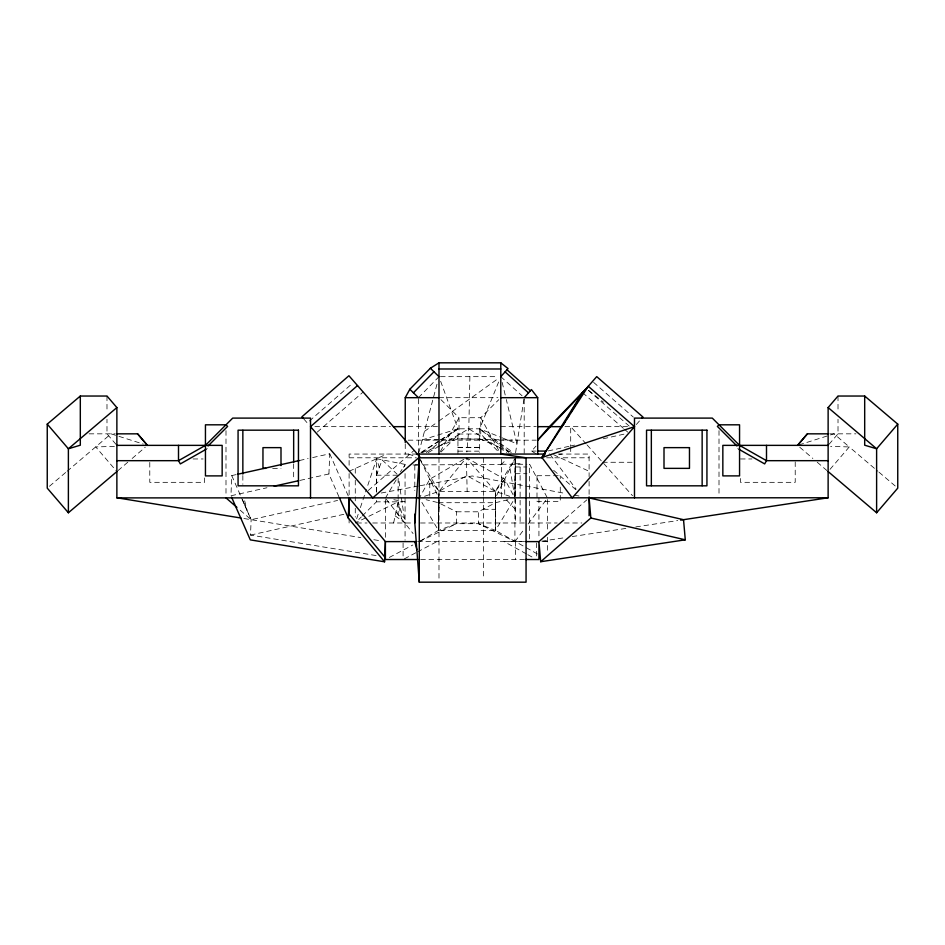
<?xml version="1.0" encoding="UTF-8"?>
<svg xmlns="http://www.w3.org/2000/svg" width="945" height="945" viewBox="0 0 945 945"><rect width="100%" height="100%" fill="white"/><g stroke="black" fill="none" stroke-linecap="round" stroke-linejoin="round"><path stroke-width="0.71" stroke-dasharray="4.72 3.54" d="M376.464 492.026L376.642 458.727L407.697 464.94M495.345 496.751L495.345 491.376L515.356 457.793L514.93 496.657L514.919 457.793M514.93 496.621L515.356 464.267M420.596 540.823L438.433 530.393L438.858 500.047M438.882 498.594L438.988 491.376L419.285 457.793M537.445 553.994L495.487 530.393L438.433 530.393L438.988 498.098M469.889 376.665L468.803 428.817L466.865 452.005M236.085 474.614L231.761 475.583L230.946 495.771L266.962 487.75M376.11 555.565L250.508 535.071L251.134 519.691L242.156 499.173L246.905 510.04L244.318 499.243M338.901 496.692L328.919 473.965L329.746 453.777L309.57 458.266M507.973 499.74L495.487 502.705L478.394 511.8L478.394 523.695L514.919 541.568L514.919 498.098L495.487 530.393L478.394 523.695L456.518 523.695L438.433 530.393L438.563 499.87M438.634 498.452L438.988 491.376L466.381 457.793L504.713 479.221L513.548 495.582M438.988 502.705L438.988 509.308M515.557 452.773L523.967 399.121M393.628 522.987L398.14 501.842L355.273 522.987L361.321 516.95M418.812 452.655L437.122 383.682M376.559 475.205L377.244 473.008L376.571 471.39L379.299 467.574L376.642 458.727L366.884 488.069M356.667 518.805L358.521 513.206M360.388 507.619L366.424 489.463M376.417 492.026L376.417 475.205L382.182 459.943L397.077 474.189M498.617 382.016L479.658 428.817L479.658 452.714M496.586 495.582L514.753 458.986M440.37 451.556L459.022 417.714L480.745 417.714L498.783 399.676M415.115 464.94L501.488 464.408M385.395 498.098L396.321 479.67M403.609 467.397L405.062 464.94L400.444 471.779M514.919 541.568L524.593 528.645M528.113 523.943L547.462 498.098L529.637 464.267L529.637 541.603M495.369 498.594L495.345 491.376L504.713 479.221L504.713 496.645M829.025 444.315L838.014 433.838L838.014 419.296M830.041 469.334L849.26 446.938L877.917 471.283M536.429 454.061L531.633 451.072L535.969 446.111M636.351 424.518L641.041 419.143M418.434 397.68L438.988 376.665M362.325 515.946L376.417 501.842L376.429 499.043L376.417 501.842L402.003 501.842M440.984 452.053L459.022 434.015L480.745 434.015L498.783 452.053M500.791 464.952L506.189 459.648M309.428 420.997L352.06 383.729M317.236 432.137L363.14 392.01M368.243 490.502L414.158 450.375M565.11 518.793L586.916 499.799M117.971 470.634L127.788 462.211M132.146 458.467L145.246 447.233M49.459 486.262L65.985 472.216M67.083 471.283L111.014 433.838L143.227 444.032M426.313 452.525L457.947 428.817L479.658 428.817L500.626 437.216M424.447 431.404L437.57 422.002M438.763 421.139L498.405 378.378M421.706 452.49L439.827 440.654M441.031 439.862L457.947 428.817L440.476 380.788M420.903 452.49L439.425 440.654M440.665 439.862L457.947 428.817L457.947 454.061M428.179 452.596L439.602 445.91M440.866 445.166L468.803 428.817L498.204 447.115M463.853 459.27L429.762 479.221L419.32 498.098L438.433 530.393M206.364 449.135L207.286 448.615M389.316 557.456L412.8 545.017M404.389 558.838L416.131 552.612M417.442 551.927L437.003 541.568M419.32 541.568L456.518 523.695L456.518 511.8L438.433 502.705L426.148 499.74M349.107 471.295L386.859 454.061M422.521 452.478L457.947 438.799L512.698 440.063M424.565 496.302L438.988 491.376L466.795 475.654L495.345 491.376L509.698 496.302M798.974 444.918L833.986 433.838L849.26 446.938L830.596 446.371M457.947 428.817L422.179 439.945L439.354 439.39M299.482 460.51L308.129 458.585M300.108 480.379L328.919 473.965M240.207 510.217L251.134 519.691L337.589 500.46M250.508 535.071L345.61 513.915M568.961 446.335L547.568 451.072L549.305 453.376M570.39 446.028L574.666 445.083M603.193 438.763L626.003 433.72M381.26 493.018L418.789 485.99M420.23 485.718L472.193 475.973L524.144 485.718M541.828 541.166L564.968 537.658M572.197 536.559L628.59 528.019M635.82 526.92L677.742 520.565M559.192 454.285L561.968 454.061M440.783 439.354L457.947 438.799M114.404 446.371L95.74 446.938L116.873 471.567M440.453 376.665L497.838 376.665M438.988 397.68L497.838 397.68M314.886 426.656L390.509 426.656M408.122 426.656L437.511 426.656M500.791 426.656L536.287 426.656M565.015 426.656L628.862 426.656M89.09 433.838L115.231 433.838M829.769 433.838L855.91 433.838M457.947 438.952L479.658 438.952M408.181 440.169L536.287 440.169M457.947 447.339L479.658 447.339M457.947 447.493L479.658 447.493M531.633 451.072L535.98 451.072M457.947 451.155L479.658 451.155M417.017 454.061L349.107 454.061L349.107 466.393M558.188 454.061L589.101 454.061L589.101 476.634M349.107 457.793L416.367 457.793M546.576 457.793L589.101 457.793M193.016 458.963L203.104 458.963M740.455 458.963L751.984 458.963M602.591 462.27L633.032 462.27M515.356 463.747L520.116 463.747L520.116 522.987M501.488 464.267L526.908 464.267M412.965 464.94L419.285 464.94M515.356 466.972L526.908 466.972M272.668 468.366L280.996 468.366M515.356 473.693L526.908 473.693M376.417 475.205L398.14 475.205L398.14 514.446M536.996 475.713L560.267 475.713L560.267 478.56M495.428 498.452L495.345 491.376L438.988 491.376L429.762 479.221L429.762 496.645M438.433 502.705L495.487 502.705L495.487 530.393L495.345 499.562M483.545 509.308L495.487 509.308M456.518 511.8L478.394 511.8M356.749 522.987L367.073 522.987M372.673 522.987L413.414 522.987M420.49 522.987L526.908 522.987M529.637 522.987L557.196 522.987M564.448 522.987L581.848 522.987M417.631 541.603L524.806 541.603L504.028 541.568L526.566 553.994M420.69 559.523L524.711 559.523M243.916 518.51L360.86 537.599M373.854 539.713L381.071 540.894M525.597 485.99L566.008 493.562M574.666 495.192L579.001 495.995M393.829 499.692L405.062 501.807M408.512 454.061L415.245 456.4M501.937 437.748L516.962 443.772L506.296 399.511M479.658 438.799L498.169 446.713M499.492 447.28L511.387 452.371M553.546 454.675L589.101 471.295M527.818 554.691L532.826 557.456M737.714 448.615L738.636 449.135M499.432 447.883L506.78 452.454M497.507 441.433L479.658 428.817L498.617 444.209M499.881 443.122L512.97 452.383M395.152 515.864L405.062 522.987L398.542 478.016M588.57 390.38L603.489 402.168M499.74 445.119L508.658 452.36M879.015 472.216L895.541 486.262M799.753 447.233L812.854 458.467M817.212 462.211L827.029 470.634M593.614 382.382L633.374 417.135M588.475 390.486L629.181 426.065M582.652 392.707L623.357 428.286M624.456 429.243L627.752 432.125M553.64 470.303L576.745 490.49M500.791 376.665L522.065 395.766M499.61 443.359L509.048 452.017M440.984 399.676L459.022 417.714L459.022 434.015M506.567 500.059L514.919 508.894M586.16 443.926L570.697 426.656L570.697 445.402M587.129 445L632.548 495.735M303.829 419.001L308.602 424.47M495.345 491.376L466.381 457.793L467.161 491.376M115.975 444.315L106.986 433.838L106.986 419.296M396.014 511.824L401.601 518.722L398.14 501.842L403.338 517.706M386.292 499.243L413.071 533.559M550.167 454.533L576.119 489.144M498.712 450.304L480.745 417.714L480.745 434.015M420.513 460.321L437.759 495.582M329.746 453.777L348.528 496.562M231.761 475.583L251.134 519.691M502.161 382.382L505.953 398.081M510.028 468.507L514.682 496.692M495.452 499.87L495.487 502.705M495.369 500.047L495.487 530.393M838.014 396.038L838.014 412.032M795.217 461.881L795.217 482.328L740.455 482.328L740.455 477.946M719.003 430.648L719.003 496.326M589.101 481.348L589.101 497.897M570.697 446.855L570.697 454.061M560.267 487.1L560.267 501.346L536.996 501.346L536.996 473.693M547.462 499.551L547.462 531.444M547.462 537.244L547.462 552.636M538.933 498.098L538.933 538.697M536.583 542.973L536.583 559.523M524.191 399.121L524.191 454.061M515.356 457.793L515.356 522.987M515.356 541.603L515.356 559.523M501.488 459.093L501.488 498.098M483.545 457.793L483.545 495.463M483.545 496.916L483.545 579.344M438.988 457.793L438.988 579.344M418.434 399.121L418.434 454.061M414.808 465.472L414.808 490.538M405.24 443.937L405.24 454.061M405.062 473.587L405.062 540.174M403.09 542.973L403.09 559.523M385.395 499.551L385.395 538.697M355.273 468.484L355.273 474.378M355.273 480.273L355.273 500.897M355.273 508.256L355.273 517.092M349.107 473.551L349.107 496.491M349.107 518.592L349.107 522.987M293.659 463.841L293.659 479.918M242.853 475.536L242.853 484.301M225.997 430.66L225.997 496.432M204.545 477.946L204.545 482.328L149.782 482.328L149.782 461.881M106.986 396.038L106.986 412.032M547.462 541.603L541.78 541.603L547.462 541.603"/><path stroke-width="1.42" d="M416.213 541.603L385.395 541.603L384.58 561.791L348.292 518.084L349.107 497.897L385.395 541.603L385.395 559.523L417.879 559.523M405.24 442.496L405.24 397.68L409.823 389.257L430.377 368.243L438.988 362.821L500.791 362.821L500.791 454.061L526.058 457.793L526.058 582.179L419.285 582.179L414.808 522.987L419.285 457.793L542.182 457.793M563.244 424.99L565.488 421.269M566.976 418.789L569.221 415.056M570.709 412.575L582.652 392.707L596.72 376.618L642.919 417.005L641.95 418.103M634.485 426.656L541.946 457.51L588.274 386.269L634.485 426.656L572.221 497.897L541.946 457.51L582.652 392.305M680.636 520.128L828.127 497.779L828.127 407.567L838.014 396.038L864.687 396.038L897.75 424.128L897.75 488.14L876.617 512.769L828.127 471.567M807.467 433.838L797.568 445.367L807.313 433.838L828.363 433.838M897.75 424.128L876.617 448.769L876.617 512.769M541.946 457.51L544.757 454.285M500.791 376.665L508.044 368.585L500.791 362.821M524.191 397.68L531.444 389.588L537.705 397.68L537.705 454.061M582.652 392.707L537.705 440.169L549.411 426.656L586.266 388.56M413.426 392.777L433.979 371.775M208.077 445.945L227.603 426.419L225.997 424.813L205.443 424.813L205.443 475.89L222.158 475.89L222.158 445.367L116.873 445.367M357.517 385.572L310.515 426.656L372.779 497.897L419.781 456.813L348.918 375.732L301.916 416.816L303.05 418.103M564.023 519.75L538.933 541.603L526.058 541.603M540.682 561.72L590.849 518.002L589.101 497.897L683.53 519.691L685.279 539.808L540.682 561.72L538.933 541.603L538.933 559.523L525.656 559.523M116.873 471.567L68.383 512.769L47.25 488.14L47.25 424.128L80.313 396.038L106.986 396.038L116.873 407.567L116.873 497.897L828.127 497.779M116.873 407.567L68.383 448.769L68.383 512.769M205.998 449.336L180.341 463.912L178.499 460.676L178.499 445.367M237.526 474.295L299.482 460.51M274.168 486.155L298.667 480.698M438.988 368.987L500.791 368.987M405.24 397.68L438.988 397.68M500.791 397.68L537.705 397.68M393.427 426.656L405.181 426.656M537.705 426.656L562.18 426.656M116.637 433.838L137.686 433.838L147.432 445.367L137.533 433.838M828.127 445.367L722.842 445.367L722.842 475.89L739.557 475.89L739.557 424.813L719.003 424.813L717.397 426.419L736.923 445.945M537.433 451.072L546.127 451.072M416.367 454.061L544.946 454.061M116.873 460.676L178.499 460.676L205.443 445.367L232.706 418.103L310.515 418.103L310.515 497.897M828.127 460.676L766.501 460.676L739.557 445.367L712.294 418.103L634.485 418.103L634.485 497.897M265.734 468.366L262.958 468.366L262.958 447.635L280.996 447.635L280.996 465.601M116.873 497.779L241.034 518.037M384.58 561.791L250.319 539.879L231.537 497.105M590.849 518.002L685.279 539.808M739.002 449.336L764.659 463.912L766.501 460.676L766.501 445.367M828.127 407.567L876.617 448.769L864.687 445.201L864.687 396.038M225.997 497.897L236.923 507.37M506.981 369.767L530.393 390.769M505.091 371.869L528.503 392.884M430.377 368.243L438.988 376.665M409.823 389.257L418.434 397.68M47.25 424.128L68.383 448.769L80.313 445.201L80.313 396.038M348.492 513.265L384.769 556.971M339.491 498.027L348.292 518.084M414.808 541.603L416.828 549.683M702.147 430.235L702.147 485.765M651.341 430.235L651.341 485.765M589.101 496.916L589.101 515.746M438.988 362.821L438.988 454.061M419.285 454.061L419.285 582.179M414.808 514.139L414.808 522.987M349.107 497.897L349.107 515.746M293.659 430.235L293.659 462.388M242.853 430.235L242.853 474.071M298.455 430.176L238.069 430.176L238.069 485.824L298.455 485.824L298.455 430.176M706.931 430.176L646.545 430.176L646.545 485.824L706.931 485.824L706.931 430.176M689.472 447.635L664.004 447.635L664.004 468.366L689.472 468.366L689.472 447.635"/></g></svg>
